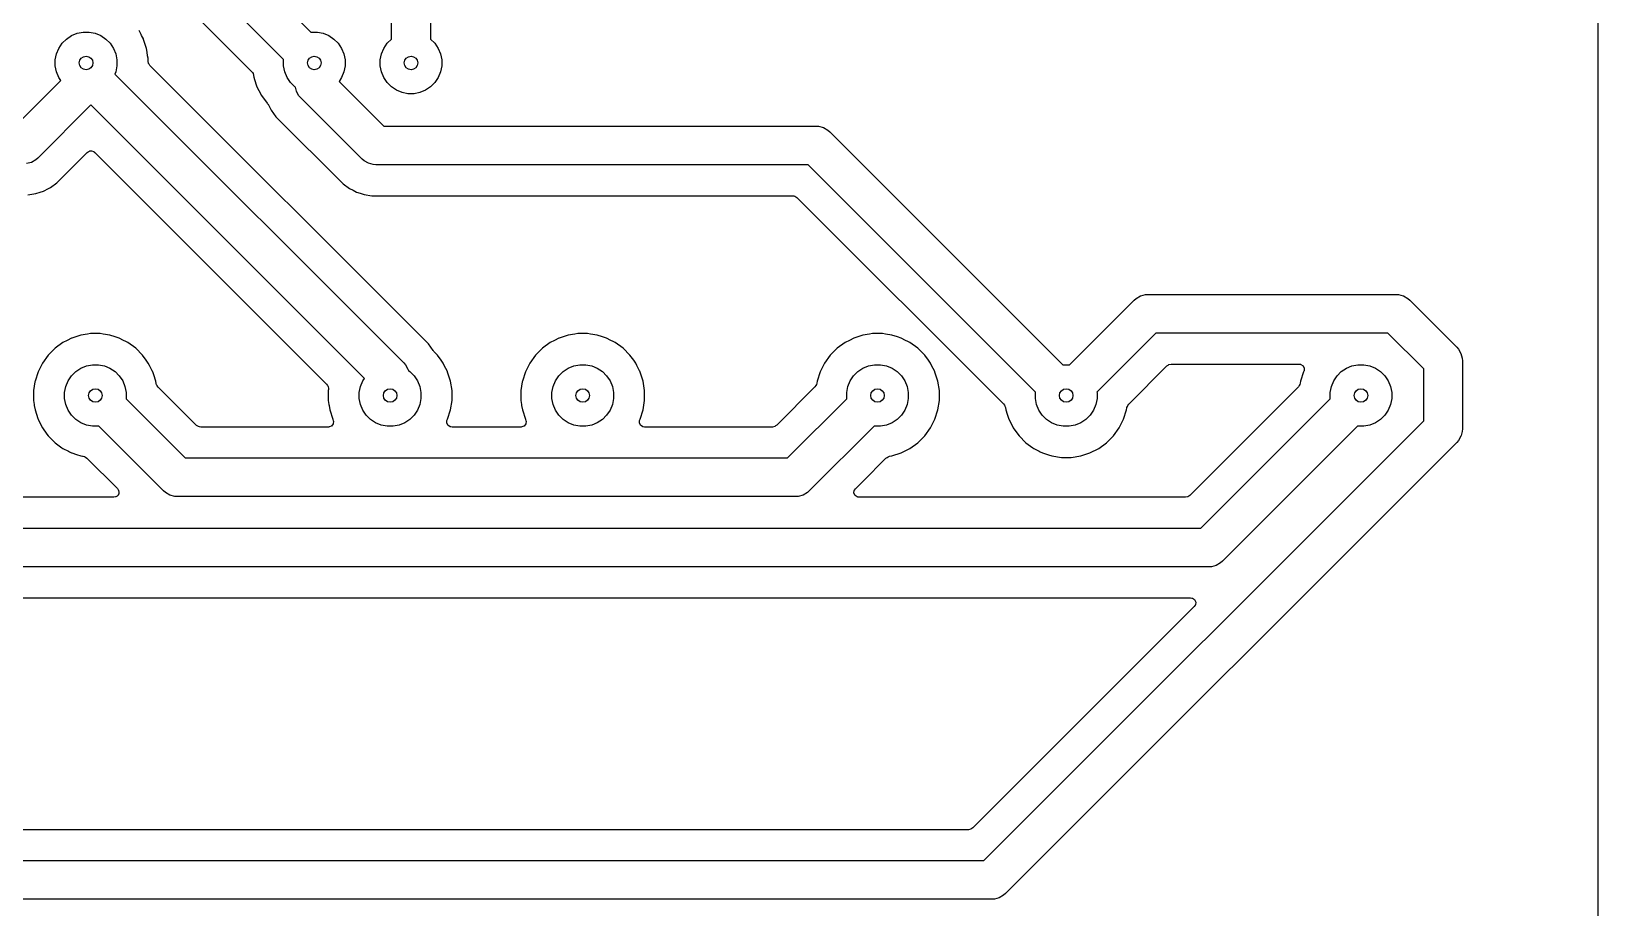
# Model space of a CAD drawing. Header units: millimetres. Extents: x 20 to 124, y -124 to -20.
# Drawn here: x 83.5 to 124, y -101.37 to -78.71 of the extents above; entities that cross this region are included whole.
import ezdxf

# ---------------------------------------------------------------- set-up
doc = ezdxf.new("R2010")
doc.units = ezdxf.units.MM
doc.layers.add('B.Cu', color=153, linetype='CONTINUOUS', true_color=0x4d7fc4)
doc.layers.add('Edge.Cuts', color=254, linetype='CONTINUOUS', true_color=0xd0d2cd)

msp = doc.modelspace()

# ---------------------------------------------------------------- linework, layer by layer
at = {"layer": 'B.Cu', "linetype": 'CONTINUOUS'}
for p, q in [((81.9495, -69.952393), (90.732722, -78.735615)), ((90.025615, -79.442722), (81.095947, -70.513053)), ((80.457536, -71.006721), (89.199618, -79.748803)), ((93.82, -72.7423), (93.82, -78.90657)), ((92.82, -78.90657), (92.82, -76.3065)), ((84.301592, -79.022485), (84.412485, -78.911592)), ((84.412485, -78.911592), (84.542883, -78.824463)), ((84.542883, -78.824463), (84.687772, -78.764448)), ((84.687772, -78.764448), (84.841586, -78.733852)), ((84.841586, -78.733852), (84.998414, -78.733852)), ((84.998414, -78.733852), (85.152228, -78.764448)), ((85.152228, -78.764448), (85.297117, -78.824463)), ((85.297117, -78.824463), (85.427515, -78.911592)), ((85.427515, -78.911592), (85.538408, -79.022485)), ((86.343084, -78.797556), (86.28887, -78.691155)), ((86.355364, -78.821656), (86.343084, -78.797555)), ((86.343084, -78.797555), (86.343084, -78.797556)), ((86.399956, -78.909172), (86.355364, -78.821656)), ((86.400689, -78.910425), (86.399956, -78.909172)), ((86.400999, -78.91122), (86.400689, -78.910425)), ((86.403239, -78.915616), (86.400999, -78.91122)), ((86.403239, -78.915618), (86.403239, -78.915616)), ((86.403241, -78.915621), (86.403239, -78.915618)), ((86.405851, -78.923654), (86.403241, -78.915621)), ((86.405853, -78.923659), (86.405851, -78.923654)), ((86.481089, -79.15521), (86.405853, -78.923659)), ((90.732722, -78.735615), (90.741586, -78.733852)), ((90.741586, -78.733852), (90.898414, -78.733852)), ((90.898414, -78.733852), (91.052228, -78.764448)), ((91.052228, -78.764448), (91.197117, -78.824463)), ((91.197117, -78.824463), (91.327515, -78.911592)), ((91.327515, -78.911592), (91.438408, -79.022485)), ((92.701592, -79.022485), (92.812485, -78.911592)), ((92.812485, -78.911592), (92.82, -78.90657)), ((93.82, -78.90657), (93.827515, -78.911592)), ((93.827515, -78.911592), (93.938408, -79.022485)), ((84.123852, -79.451586), (84.154448, -79.297772)), ((84.154448, -79.297772), (84.214463, -79.152883)), ((84.214463, -79.152883), (84.301592, -79.022485)), ((85.538408, -79.022485), (85.625537, -79.152883)), ((85.625537, -79.152883), (85.685552, -79.297772)), ((85.685552, -79.297772), (85.716148, -79.451586)), ((86.481089, -79.155211), (86.481089, -79.15521)), ((86.48109, -79.155215), (86.481089, -79.155211)), ((86.496985, -79.255575), (86.48109, -79.155215)), ((86.511648, -79.34815), (86.496985, -79.255575)), ((86.5205, -79.404038), (86.511648, -79.34815)), ((91.438408, -79.022485), (91.525537, -79.152883)), ((91.525537, -79.152883), (91.585552, -79.297772)), ((91.585552, -79.297772), (91.616148, -79.451586)), ((92.523852, -79.451586), (92.554448, -79.297772)), ((92.554448, -79.297772), (92.614463, -79.152883)), ((92.614463, -79.152883), (92.701592, -79.022485)), ((93.938408, -79.022485), (94.025537, -79.152883)), ((94.025537, -79.152883), (94.085552, -79.297772)), ((94.085552, -79.297772), (94.116148, -79.451586)), ((84.123852, -79.608414), (84.123852, -79.451586)), ((84.154448, -79.762228), (84.123852, -79.608414)), ((84.214463, -79.907117), (84.154448, -79.762228)), ((85.685552, -79.762228), (85.662642, -79.817536)), ((85.716148, -79.608414), (85.685552, -79.762228)), ((85.716148, -79.451586), (85.716148, -79.608414)), ((86.5205, -79.481471), (86.5205, -79.404038)), ((86.535667, -79.540896), (86.5205, -79.481471)), ((86.548274, -79.563985), (86.535667, -79.540896)), ((86.569421, -79.592236), (86.548274, -79.563985)), ((86.569425, -79.59224), (86.569421, -79.592236)), ((86.569426, -79.592241), (86.569425, -79.59224)), ((93.622566, -86.645382), (86.569426, -79.592241)), ((89.199618, -79.748803), (89.220767, -79.777055)), ((89.220767, -79.777055), (89.235713, -79.804427)), ((90.023852, -79.451586), (90.025615, -79.442722)), ((90.023852, -79.608414), (90.023852, -79.451586)), ((90.054448, -79.762228), (90.023852, -79.608414)), ((90.114463, -79.907117), (90.054448, -79.762228)), ((91.585552, -79.762228), (91.525537, -79.907117)), ((91.616148, -79.608414), (91.585552, -79.762228)), ((91.616148, -79.451586), (91.616148, -79.608414)), ((92.523852, -79.608414), (92.523852, -79.451586)), ((92.554448, -79.762228), (92.523852, -79.608414)), ((92.614463, -79.907117), (92.554448, -79.762228)), ((94.085552, -79.762228), (94.025537, -79.907117)), ((94.116148, -79.608414), (94.085552, -79.762228)), ((94.116148, -79.451586), (94.116148, -79.608414)), ((83.108194, -81.1387), (84.264656, -79.982236)), ((84.264656, -79.982236), (84.214463, -79.907117)), ((85.662642, -79.817536), (93.133554, -87.288447)), ((89.235713, -79.804427), (89.249353, -79.844454)), ((89.249353, -79.844454), (89.258908, -79.904781)), ((89.258908, -79.904781), (89.261537, -79.91287)), ((89.261537, -79.91287), (89.266239, -79.927342)), ((89.266239, -79.927342), (89.267437, -79.931027)), ((89.267437, -79.931027), (89.267438, -79.931031)), ((89.267438, -79.931031), (89.336757, -80.144376)), ((89.336757, -80.144376), (89.435515, -80.3382)), ((90.201592, -80.037515), (90.114463, -79.907117)), ((90.312485, -80.148408), (90.201592, -80.037515)), ((90.330029, -80.16013), (90.312485, -80.148408)), ((90.356412, -80.25859), (90.330029, -80.16013)), ((91.525537, -79.907117), (91.459561, -80.005855)), ((91.459561, -80.005855), (92.617906, -81.1642)), ((92.701592, -80.037515), (92.614463, -79.907117)), ((92.812485, -80.148408), (92.701592, -80.037515)), ((92.942883, -80.235537), (92.812485, -80.148408)), ((93.827515, -80.148408), (93.697117, -80.235537)), ((93.938408, -80.037515), (93.827515, -80.148408)), ((94.025537, -79.907117), (93.938408, -80.037515)), ((89.435515, -80.3382), (89.448508, -80.3637)), ((89.448508, -80.3637), (89.451132, -80.368848)), ((89.451132, -80.368848), (89.599201, -80.572649)), ((89.599201, -80.572649), (89.599205, -80.572654)), ((89.599205, -80.572654), (89.610212, -80.583661)), ((89.610212, -80.583661), (89.62284, -80.598446)), ((90.35806, -80.264742), (90.356412, -80.25859)), ((90.423323, -80.377781), (90.35806, -80.264742)), ((90.423338, -80.377796), (90.423323, -80.377781)), ((90.466447, -80.426953), (90.423338, -80.377796)), ((92.057247, -82.017753), (90.466447, -80.426953)), ((93.087772, -80.295552), (92.942883, -80.235537)), ((93.241586, -80.326148), (93.087772, -80.295552)), ((93.398414, -80.326148), (93.241586, -80.326148)), ((93.552228, -80.295552), (93.398414, -80.326148)), ((93.697117, -80.235537), (93.552228, -80.295552)), ((85.046, -80.615106), (83.668853, -81.992253)), ((92.118247, -87.687354), (85.046, -80.615106)), ((89.62284, -80.598446), (89.634179, -80.614053)), ((89.634179, -80.614053), (89.64434, -80.630634)), ((89.64434, -80.630634), (89.707713, -80.755011)), ((89.707713, -80.755011), (89.828034, -80.920619)), ((89.828034, -80.920619), (91.563581, -82.656166)), ((92.617906, -81.1642), (103.7942, -81.1642)), ((103.7942, -81.1642), (103.859448, -81.168477)), ((103.859448, -81.168477), (103.859463, -81.168477)), ((103.859463, -81.168477), (103.985542, -81.20226)), ((103.985542, -81.20226), (104.098581, -81.267523)), ((104.098581, -81.267523), (104.098596, -81.267538)), ((104.098596, -81.267538), (104.147753, -81.310647)), ((104.147753, -81.310647), (110.172721, -87.335615)), ((83.506642, -82.10064), (83.380563, -82.134423)), ((83.619681, -82.035377), (83.506642, -82.10064)), ((83.619696, -82.035361), (83.619681, -82.035377)), ((83.668853, -81.992253), (83.619696, -82.035361)), ((84.162519, -82.630666), (84.945714, -81.847468)), ((84.945714, -81.847468), (84.973965, -81.82632)), ((84.973965, -81.82632), (84.987691, -81.818825)), ((84.987691, -81.818825), (85.005108, -81.815036)), ((85.005108, -81.815036), (85.020748, -81.806496)), ((85.020748, -81.806496), (85.055947, -81.803976)), ((85.055947, -81.803976), (85.057761, -81.804106)), ((85.057761, -81.804106), (85.115955, -81.823473)), ((85.115955, -81.823473), (85.122468, -81.827659)), ((85.122468, -81.827659), (85.143108, -81.844292)), ((85.143108, -81.844292), (91.139081, -87.840265)), ((92.106403, -82.060861), (92.057247, -82.017753)), ((92.106419, -82.060877), (92.106403, -82.060861)), ((92.219458, -82.12614), (92.106419, -82.060877)), ((92.345537, -82.159923), (92.219458, -82.12614)), ((92.345552, -82.159923), (92.345537, -82.159923)), ((92.4108, -82.1642), (92.345552, -82.159923)), ((103.587094, -82.1642), (92.4108, -82.1642)), ((109.465615, -88.042721), (103.587094, -82.1642)), ((83.417652, -82.9392), (83.619835, -82.907177)), ((83.619835, -82.907177), (83.736038, -82.86942)), ((83.736038, -82.86942), (83.814519, -82.84392)), ((83.814519, -82.84392), (83.946864, -82.776487)), ((83.946864, -82.776487), (83.996911, -82.750987)), ((83.996911, -82.750987), (84.162519, -82.630666)), ((91.563581, -82.656166), (91.729189, -82.776487)), ((91.729189, -82.776487), (91.820385, -82.822953)), ((91.820385, -82.822953), (91.911581, -82.86942)), ((91.911581, -82.86942), (92.008923, -82.901048)), ((92.008923, -82.901048), (92.106265, -82.932677)), ((92.106265, -82.932677), (92.308448, -82.9647)), ((92.308448, -82.9647), (103.186323, -82.9647)), ((103.186323, -82.9647), (103.221255, -82.969721)), ((103.221255, -82.969721), (103.246499, -82.977134)), ((103.246499, -82.977134), (103.299245, -83.00843)), ((103.299245, -83.00843), (108.639615, -88.3488)), ((110.347278, -87.335615), (112.020347, -85.662547)), ((112.020347, -85.662547), (112.06951, -85.619431)), ((112.06951, -85.619431), (112.069519, -85.619423)), ((112.069519, -85.619423), (112.182558, -85.55416)), ((112.182558, -85.55416), (112.191362, -85.551801)), ((112.191362, -85.551801), (112.308637, -85.520377)), ((112.308637, -85.520377), (112.308652, -85.520377)), ((112.308652, -85.520377), (112.3739, -85.5161)), ((112.3739, -85.5161), (118.7861, -85.5161)), ((118.7861, -85.5161), (118.851348, -85.520377)), ((118.851348, -85.520377), (118.851363, -85.520377)), ((118.851363, -85.520377), (118.968638, -85.551801)), ((118.968638, -85.551801), (118.977442, -85.55416)), ((118.977442, -85.55416), (119.090481, -85.619423)), ((119.090481, -85.619423), (119.090496, -85.619438)), ((119.090496, -85.619438), (119.139653, -85.662547)), ((119.139653, -85.662547), (120.355753, -86.878647)), ((84.545616, -86.64676), (84.433119, -86.704081)), ((84.548746, -86.645743), (84.545616, -86.64676)), ((84.785209, -86.56891), (84.548746, -86.645743)), ((84.785212, -86.56891), (84.785209, -86.56891)), ((84.955224, -86.541983), (84.785212, -86.56891)), ((85.034038, -86.5295), (84.955224, -86.541983)), ((85.034039, -86.5295), (85.034038, -86.5295)), ((85.285961, -86.5295), (85.034039, -86.5295)), ((85.285962, -86.5295), (85.285961, -86.5295)), ((85.364776, -86.541983), (85.285962, -86.5295)), ((85.534787, -86.56891), (85.364776, -86.541983)), ((85.674731, -86.614381), (85.534787, -86.56891)), ((85.774383, -86.64676), (85.674731, -86.614381)), ((85.88688, -86.704081), (85.774383, -86.64676)), ((93.622586, -86.645401), (93.622566, -86.645382)), ((93.624102, -86.646917), (93.622586, -86.645401)), ((93.624107, -86.646922), (93.624102, -86.646917)), ((93.627218, -86.650033), (93.624107, -86.646922)), ((93.627219, -86.650034), (93.627218, -86.650033)), ((93.710166, -86.732981), (93.627219, -86.650034)), ((97.145616, -86.64676), (97.033119, -86.704081)), ((97.148746, -86.645743), (97.145616, -86.64676)), ((97.385209, -86.56891), (97.148746, -86.645743)), ((97.385212, -86.56891), (97.385209, -86.56891)), ((97.555224, -86.541983), (97.385212, -86.56891)), ((97.634038, -86.5295), (97.555224, -86.541983)), ((97.634039, -86.5295), (97.634038, -86.5295)), ((97.885961, -86.5295), (97.634039, -86.5295)), ((97.885962, -86.5295), (97.885961, -86.5295)), ((97.964776, -86.541983), (97.885962, -86.5295)), ((98.134787, -86.56891), (97.964776, -86.541983)), ((98.274731, -86.614381), (98.134787, -86.56891)), ((98.374383, -86.64676), (98.274731, -86.614381)), ((98.48688, -86.704081), (98.374383, -86.64676)), ((104.765616, -86.64676), (104.653119, -86.704081)), ((104.768746, -86.645743), (104.765616, -86.64676)), ((105.005209, -86.56891), (104.768746, -86.645743)), ((105.005212, -86.56891), (105.005209, -86.56891)), ((105.175224, -86.541983), (105.005212, -86.56891)), ((105.254038, -86.5295), (105.175224, -86.541983)), ((105.254039, -86.5295), (105.254038, -86.5295)), ((105.505961, -86.5295), (105.254039, -86.5295)), ((105.505962, -86.5295), (105.505961, -86.5295)), ((105.584776, -86.541983), (105.505962, -86.5295)), ((105.754787, -86.56891), (105.584776, -86.541983)), ((105.894731, -86.614381), (105.754787, -86.56891)), ((105.994383, -86.64676), (105.894731, -86.614381)), ((106.10688, -86.704081), (105.994383, -86.64676)), ((112.581006, -86.5161), (111.054384, -88.042721)), ((118.578994, -86.5161), (112.581006, -86.5161)), ((119.5022, -87.439306), (118.578994, -86.5161)), ((84.117341, -86.909208), (83.939207, -87.087344)), ((84.117367, -86.909188), (84.117341, -86.909208)), ((84.321147, -86.761134), (84.117367, -86.909188)), ((84.433119, -86.704081), (84.321147, -86.761134)), ((85.943599, -86.732981), (85.88688, -86.704081)), ((85.998845, -86.76113), (85.943599, -86.732981)), ((85.998847, -86.761131), (85.998845, -86.76113)), ((85.998848, -86.761132), (85.998847, -86.761131)), ((86.202649, -86.909201), (85.998848, -86.761132)), ((86.202654, -86.909205), (86.202649, -86.909201)), ((86.202655, -86.909206), (86.202654, -86.909205)), ((86.20266, -86.90921), (86.202655, -86.909206)), ((86.38078, -87.08733), (86.20266, -86.90921)), ((93.77197, -86.794785), (93.710166, -86.732981)), ((93.77341, -86.796767), (93.77197, -86.794785)), ((93.773415, -86.796773), (93.77341, -86.796767)), ((93.893562, -86.962143), (93.773415, -86.796773)), ((93.895226, -86.966159), (93.893562, -86.962143)), ((93.898105, -86.971809), (93.895226, -86.966159)), ((93.908272, -86.988399), (93.898105, -86.971809)), ((93.919606, -87.003998), (93.908272, -86.988399)), ((93.932241, -87.018791), (93.919606, -87.003998)), ((94.00078, -87.08733), (93.932241, -87.018791)), ((96.717341, -86.909208), (96.539207, -87.087344)), ((96.717367, -86.909188), (96.717341, -86.909208)), ((96.921147, -86.761134), (96.717367, -86.909188)), ((97.033119, -86.704081), (96.921147, -86.761134)), ((98.543599, -86.732981), (98.48688, -86.704081)), ((98.598845, -86.76113), (98.543599, -86.732981)), ((98.598847, -86.761131), (98.598845, -86.76113)), ((98.598848, -86.761132), (98.598847, -86.761131)), ((98.802649, -86.909201), (98.598848, -86.761132)), ((98.802654, -86.909205), (98.802649, -86.909201)), ((98.802655, -86.909206), (98.802654, -86.909205)), ((98.80266, -86.90921), (98.802655, -86.909206)), ((98.98078, -87.08733), (98.80266, -86.90921)), ((104.337341, -86.909208), (104.159207, -87.087344)), ((104.337367, -86.909188), (104.337341, -86.909208)), ((104.541147, -86.761134), (104.337367, -86.909188)), ((104.653119, -86.704081), (104.541147, -86.761134)), ((106.163599, -86.732981), (106.10688, -86.704081)), ((106.218845, -86.76113), (106.163599, -86.732981)), ((106.218847, -86.761131), (106.218845, -86.76113)), ((106.218848, -86.761132), (106.218847, -86.761131)), ((106.422649, -86.909201), (106.218848, -86.761132)), ((106.422654, -86.909205), (106.422649, -86.909201)), ((106.422655, -86.909206), (106.422654, -86.909205)), ((106.42266, -86.90921), (106.422655, -86.909206)), ((106.60078, -87.08733), (106.42266, -86.90921)), ((120.355753, -86.878647), (120.398868, -86.92781)), ((120.398868, -86.92781), (120.398877, -86.927819)), ((120.398877, -86.927819), (120.46414, -87.040858)), ((120.46414, -87.040858), (120.497923, -87.166937)), ((83.791132, -87.291151), (83.67676, -87.515616)), ((83.791134, -87.291147), (83.791132, -87.291151)), ((83.939195, -87.087355), (83.791134, -87.291147)), ((83.939199, -87.087351), (83.939195, -87.087355)), ((83.939207, -87.087344), (83.939199, -87.087351)), ((84.652485, -87.511592), (84.782883, -87.424463)), ((84.782883, -87.424463), (84.927772, -87.364448)), ((84.927772, -87.364448), (85.081586, -87.333852)), ((85.081586, -87.333852), (85.238414, -87.333852)), ((85.238414, -87.333852), (85.392228, -87.364448)), ((85.392228, -87.364448), (85.537117, -87.424463)), ((85.537117, -87.424463), (85.667515, -87.511592)), ((86.380789, -87.08734), (86.38078, -87.08733)), ((86.380793, -87.087344), (86.380789, -87.08734)), ((86.380798, -87.08735), (86.380793, -87.087344)), ((86.476946, -87.219687), (86.380798, -87.08735)), ((86.52887, -87.291155), (86.476946, -87.219687)), ((86.56034, -87.352919), (86.52887, -87.291155)), ((86.639959, -87.509179), (86.56034, -87.352919)), ((93.133554, -87.288447), (93.176669, -87.337611)), ((93.176669, -87.337611), (93.176677, -87.337619)), ((93.176677, -87.337619), (93.24194, -87.450658)), ((93.24194, -87.450658), (93.24194, -87.450659)), ((93.24194, -87.450659), (93.251888, -87.487787)), ((94.000789, -87.08734), (94.00078, -87.08733)), ((94.000793, -87.087344), (94.000789, -87.08734)), ((94.000798, -87.08735), (94.000793, -87.087344)), ((94.096946, -87.219687), (94.000798, -87.08735)), ((94.14887, -87.291155), (94.096946, -87.219687)), ((94.18034, -87.352919), (94.14887, -87.291155)), ((94.259956, -87.509172), (94.18034, -87.352919)), ((96.391132, -87.291151), (96.27676, -87.515616)), ((96.391134, -87.291147), (96.391132, -87.291151)), ((96.539195, -87.087355), (96.391134, -87.291147)), ((96.539199, -87.087351), (96.539195, -87.087355)), ((96.539207, -87.087344), (96.539199, -87.087351)), ((97.252485, -87.511592), (97.382883, -87.424463)), ((97.382883, -87.424463), (97.527772, -87.364448)), ((97.527772, -87.364448), (97.681586, -87.333852)), ((97.681586, -87.333852), (97.838414, -87.333852)), ((97.838414, -87.333852), (97.992228, -87.364448)), ((97.992228, -87.364448), (98.137117, -87.424463)), ((98.137117, -87.424463), (98.267515, -87.511592)), ((98.980789, -87.08734), (98.98078, -87.08733)), ((98.980793, -87.087344), (98.980789, -87.08734)), ((98.980798, -87.08735), (98.980793, -87.087344)), ((99.076946, -87.219687), (98.980798, -87.08735)), ((99.12887, -87.291155), (99.076946, -87.219687)), ((99.16034, -87.352919), (99.12887, -87.291155)), ((99.239956, -87.509172), (99.16034, -87.352919)), ((104.011134, -87.291147), (103.896761, -87.515615)), ((104.159195, -87.087355), (104.011134, -87.291147)), ((104.159199, -87.087351), (104.159195, -87.087355)), ((104.159207, -87.087344), (104.159199, -87.087351)), ((104.872485, -87.511592), (105.002883, -87.424463)), ((105.002883, -87.424463), (105.147772, -87.364448)), ((105.147772, -87.364448), (105.301586, -87.333852)), ((105.301586, -87.333852), (105.458414, -87.333852)), ((105.458414, -87.333852), (105.612228, -87.364448)), ((105.612228, -87.364448), (105.757117, -87.424463)), ((105.757117, -87.424463), (105.887515, -87.511592)), ((106.600789, -87.08734), (106.60078, -87.08733)), ((106.600793, -87.087344), (106.600789, -87.08734)), ((106.600798, -87.08735), (106.600793, -87.087344)), ((106.696946, -87.219687), (106.600798, -87.08735)), ((106.74887, -87.291155), (106.696946, -87.219687)), ((106.78034, -87.352919), (106.74887, -87.291155)), ((106.859956, -87.509172), (106.78034, -87.352919)), ((110.172721, -87.335615), (110.181586, -87.333852)), ((110.181586, -87.333852), (110.338414, -87.333852)), ((110.338414, -87.333852), (110.347278, -87.335615)), ((111.878339, -88.350843), (112.863661, -87.365523)), ((112.863661, -87.365523), (112.891911, -87.344375)), ((112.891911, -87.344375), (112.915003, -87.331767)), ((112.915003, -87.331767), (112.974428, -87.3166)), ((112.974428, -87.3166), (116.277985, -87.3166)), ((116.277985, -87.3166), (116.312917, -87.321621)), ((116.312917, -87.321621), (116.326236, -87.325532)), ((116.326236, -87.325532), (116.385014, -87.363306)), ((116.385014, -87.363306), (116.41404, -87.426861)), ((116.414516, -87.430175), (116.409987, -87.485264)), ((116.41404, -87.426861), (116.414041, -87.42687)), ((116.414041, -87.42687), (116.414516, -87.430175)), ((117.372485, -87.511592), (117.502883, -87.424463)), ((117.502883, -87.424463), (117.647772, -87.364448)), ((117.647772, -87.364448), (117.801586, -87.333852)), ((117.801586, -87.333852), (117.958414, -87.333852)), ((117.958414, -87.333852), (118.112228, -87.364448)), ((118.112228, -87.364448), (118.257117, -87.424463)), ((118.257117, -87.424463), (118.387515, -87.511592)), ((119.5022, -88.785994), (119.5022, -87.439306)), ((120.497923, -87.166937), (120.497923, -87.166952)), ((120.497923, -87.166952), (120.5022, -87.2322)), ((120.5022, -87.2322), (120.5022, -88.9931)), ((83.595611, -87.776043), (83.5595, -88.004038)), ((83.595904, -87.77419), (83.595611, -87.776043)), ((83.598909, -87.755213), (83.595904, -87.77419)), ((83.59891, -87.755209), (83.598909, -87.755213)), ((83.676759, -87.515619), (83.59891, -87.755209)), ((83.67676, -87.515616), (83.676759, -87.515618)), ((83.676759, -87.515618), (83.676759, -87.515619)), ((84.394448, -87.897772), (84.454463, -87.752883)), ((84.454463, -87.752883), (84.541592, -87.622485)), ((84.541592, -87.622485), (84.652485, -87.511592)), ((85.667515, -87.511592), (85.778408, -87.622485)), ((85.778408, -87.622485), (85.865537, -87.752883)), ((85.865537, -87.752883), (85.925552, -87.897772)), ((86.640681, -87.510413), (86.639959, -87.509179)), ((86.640985, -87.511193), (86.640681, -87.510413)), ((86.643239, -87.515616), (86.640985, -87.511193)), ((86.643239, -87.515618), (86.643239, -87.515616)), ((86.643241, -87.515621), (86.643239, -87.515618)), ((86.668561, -87.593547), (86.643241, -87.515621)), ((86.72109, -87.755214), (86.668561, -87.593547)), ((86.730645, -87.815549), (86.72109, -87.755214)), ((86.744284, -87.85557), (86.730645, -87.815549)), ((86.754994, -87.875184), (86.744284, -87.85557)), ((86.759232, -87.882945), (86.754994, -87.875184)), ((91.139081, -87.840265), (91.160232, -87.86852)), ((91.160232, -87.86852), (91.170907, -87.88807)), ((92.014448, -87.897772), (92.074463, -87.752883)), ((92.074463, -87.752883), (92.118247, -87.687354)), ((93.251888, -87.487787), (93.287515, -87.511592)), ((93.287515, -87.511592), (93.398408, -87.622485)), ((93.398408, -87.622485), (93.485537, -87.752883)), ((93.485537, -87.752883), (93.545552, -87.897772)), ((94.26069, -87.510427), (94.259956, -87.509172)), ((94.261, -87.511222), (94.26069, -87.510427)), ((94.263239, -87.515616), (94.261, -87.511222)), ((94.263239, -87.515618), (94.263239, -87.515616)), ((94.263241, -87.515621), (94.263239, -87.515618)), ((94.265851, -87.523654), (94.263241, -87.515621)), ((94.265853, -87.523659), (94.265851, -87.523654)), ((94.341089, -87.75521), (94.265853, -87.523659)), ((94.341089, -87.755211), (94.341089, -87.75521)), ((94.34109, -87.755215), (94.341089, -87.755211)), ((94.3805, -88.004038), (94.34109, -87.755215)), ((96.195611, -87.776043), (96.1595, -88.004038)), ((96.195904, -87.77419), (96.195611, -87.776043)), ((96.198909, -87.755213), (96.195904, -87.77419)), ((96.19891, -87.755209), (96.198909, -87.755213)), ((96.276759, -87.515619), (96.19891, -87.755209)), ((96.27676, -87.515616), (96.276759, -87.515618)), ((96.276759, -87.515618), (96.276759, -87.515619)), ((96.994448, -87.897772), (97.054463, -87.752883)), ((97.054463, -87.752883), (97.141592, -87.622485)), ((97.141592, -87.622485), (97.252485, -87.511592)), ((98.267515, -87.511592), (98.378408, -87.622485)), ((98.378408, -87.622485), (98.465537, -87.752883)), ((98.465537, -87.752883), (98.525552, -87.897772)), ((99.24069, -87.510427), (99.239956, -87.509172)), ((99.241, -87.511222), (99.24069, -87.510427)), ((99.243239, -87.515616), (99.241, -87.511222)), ((99.243239, -87.515618), (99.243239, -87.515616)), ((99.243241, -87.515621), (99.243239, -87.515618)), ((99.245851, -87.523654), (99.243241, -87.515621)), ((99.245853, -87.523659), (99.245851, -87.523654)), ((99.321089, -87.75521), (99.245853, -87.523659)), ((99.321089, -87.755211), (99.321089, -87.75521)), ((99.32109, -87.755215), (99.321089, -87.755211)), ((99.3605, -88.004038), (99.32109, -87.755215)), ((103.786018, -87.874597), (103.761653, -87.909159)), ((103.799377, -87.846418), (103.786018, -87.874597)), ((103.809804, -87.812699), (103.799377, -87.846418)), ((103.818908, -87.75522), (103.809804, -87.812698)), ((103.809804, -87.812698), (103.809804, -87.812699)), ((103.896761, -87.515615), (103.818908, -87.75522)), ((104.614448, -87.897772), (104.674463, -87.752883)), ((104.674463, -87.752883), (104.761592, -87.622485)), ((104.761592, -87.622485), (104.872485, -87.511592)), ((105.887515, -87.511592), (105.998408, -87.622485)), ((105.998408, -87.622485), (106.085537, -87.752883)), ((106.085537, -87.752883), (106.145552, -87.897772)), ((106.86069, -87.510427), (106.859956, -87.509172)), ((106.861, -87.511222), (106.86069, -87.510427)), ((106.863239, -87.515616), (106.861, -87.511222)), ((106.863239, -87.515618), (106.863239, -87.515616)), ((106.863241, -87.515621), (106.863239, -87.515618)), ((106.865851, -87.523654), (106.863241, -87.515621)), ((106.865853, -87.523659), (106.865851, -87.523654)), ((106.941089, -87.75521), (106.865853, -87.523659)), ((106.941089, -87.755211), (106.941089, -87.75521)), ((106.94109, -87.755215), (106.941089, -87.755211)), ((106.9805, -88.004038), (106.94109, -87.755215)), ((116.286018, -87.874597), (116.261653, -87.909159)), ((116.299377, -87.846418), (116.286018, -87.874597)), ((116.309804, -87.812699), (116.299377, -87.846418)), ((116.318908, -87.75522), (116.309804, -87.812698)), ((116.309804, -87.812698), (116.309804, -87.812699)), ((116.39676, -87.515616), (116.318908, -87.75522)), ((116.396764, -87.515608), (116.39676, -87.515616)), ((116.401668, -87.505984), (116.396764, -87.515608)), ((116.409393, -87.487139), (116.401668, -87.505984)), ((116.409987, -87.485264), (116.409393, -87.487139)), ((117.114448, -87.897772), (117.174463, -87.752883)), ((117.174463, -87.752883), (117.261592, -87.622485)), ((117.261592, -87.622485), (117.372485, -87.511592)), ((118.387515, -87.511592), (118.498408, -87.622485)), ((118.498408, -87.622485), (118.585537, -87.752883)), ((118.585537, -87.752883), (118.645552, -87.897772)), ((83.5595, -88.004038), (83.5595, -88.255962)), ((83.5595, -88.255962), (83.576204, -88.361426)), ((84.363852, -88.051586), (84.394448, -87.897772)), ((84.363852, -88.208414), (84.363852, -88.051586)), ((84.394448, -88.362228), (84.363852, -88.208414)), ((85.925552, -87.897772), (85.956148, -88.051586)), ((85.956148, -88.208414), (85.954384, -88.217278)), ((85.954384, -88.217278), (87.483007, -89.7459)), ((85.956148, -88.051586), (85.956148, -88.208414)), ((86.780382, -87.911197), (86.759232, -87.882945)), ((87.770854, -88.901669), (86.780382, -87.911197)), ((91.170907, -87.88807), (91.174397, -87.900968)), ((91.174397, -87.900968), (91.18, -87.909159)), ((91.179706, -88.002737), (91.1795, -88.004038)), ((91.1795, -88.004038), (91.1795, -88.255962)), ((91.1795, -88.255962), (91.196204, -88.361426)), ((91.184677, -87.971345), (91.179706, -88.002737)), ((91.18, -87.909159), (91.186024, -87.943935)), ((91.186152, -87.94839), (91.184677, -87.971345)), ((91.186024, -87.943935), (91.186152, -87.94839)), ((91.983852, -88.051586), (92.014448, -87.897772)), ((91.983852, -88.208414), (91.983852, -88.051586)), ((92.014448, -88.362228), (91.983852, -88.208414)), ((93.545552, -87.897772), (93.576148, -88.051586)), ((93.576148, -88.208414), (93.545552, -88.362228)), ((93.576148, -88.051586), (93.576148, -88.208414)), ((94.34109, -88.504785), (94.3805, -88.255962)), ((94.3805, -88.255962), (94.3805, -88.004038)), ((96.1595, -88.004038), (96.1595, -88.255962)), ((96.1595, -88.255962), (96.176204, -88.361426)), ((96.963852, -88.051586), (96.994448, -87.897772)), ((96.963852, -88.208414), (96.963852, -88.051586)), ((96.994448, -88.362228), (96.963852, -88.208414)), ((98.525552, -87.897772), (98.556148, -88.051586)), ((98.556148, -88.208414), (98.525552, -88.362228)), ((98.556148, -88.051586), (98.556148, -88.208414)), ((99.32109, -88.504785), (99.3605, -88.255962)), ((99.3605, -88.255962), (99.3605, -88.004038)), ((103.761653, -87.909159), (102.774341, -88.896473)), ((103.056994, -89.7459), (104.585615, -88.217278)), ((104.583852, -88.051586), (104.614448, -87.897772)), ((104.583852, -88.208414), (104.583852, -88.051586)), ((104.585615, -88.217278), (104.583852, -88.208414)), ((106.145552, -87.897772), (106.176148, -88.051586)), ((106.176148, -88.208414), (106.145552, -88.362228)), ((106.176148, -88.051586), (106.176148, -88.208414)), ((106.94109, -88.504785), (106.9805, -88.255962)), ((106.9805, -88.255962), (106.9805, -88.004038)), ((109.463852, -88.051586), (109.465615, -88.042721)), ((109.463852, -88.208414), (109.463852, -88.051586)), ((109.494448, -88.362228), (109.463852, -88.208414)), ((111.056148, -88.208414), (111.025552, -88.362228)), ((111.054384, -88.042721), (111.056148, -88.051586)), ((111.056148, -88.051586), (111.056148, -88.208414)), ((116.261653, -87.909159), (113.457141, -90.713673)), ((113.739794, -91.5631), (117.085615, -88.217277)), ((117.083852, -88.051586), (117.114448, -87.897772)), ((117.083852, -88.208414), (117.083852, -88.051586)), ((117.085615, -88.217277), (117.083852, -88.208414)), ((118.645552, -87.897772), (118.676148, -88.051586)), ((118.676148, -88.208414), (118.645552, -88.362228)), ((118.676148, -88.051586), (118.676148, -88.208414)), ((83.576204, -88.361426), (83.580714, -88.389898)), ((83.580714, -88.389898), (83.580714, -88.389899)), ((83.580714, -88.389899), (83.598909, -88.504785)), ((83.598909, -88.504785), (83.669301, -88.721426)), ((84.454463, -88.507117), (84.394448, -88.362228)), ((84.541592, -88.637515), (84.454463, -88.507117)), ((84.652485, -88.748408), (84.541592, -88.637515)), ((91.196204, -88.361426), (91.200714, -88.389898)), ((91.200714, -88.389898), (91.200714, -88.389899)), ((91.200714, -88.389899), (91.218909, -88.504785)), ((91.218909, -88.504785), (91.296761, -88.744387)), ((92.074463, -88.507117), (92.014448, -88.362228)), ((92.161592, -88.637515), (92.074463, -88.507117)), ((92.272485, -88.748408), (92.161592, -88.637515)), ((93.398408, -88.637515), (93.287515, -88.748408)), ((93.485537, -88.507117), (93.398408, -88.637515)), ((93.545552, -88.362228), (93.485537, -88.507117)), ((94.263241, -88.744379), (94.34109, -88.504785)), ((96.176204, -88.361426), (96.180714, -88.389898)), ((96.180714, -88.389898), (96.180714, -88.389899)), ((96.180714, -88.389899), (96.198909, -88.504785)), ((96.198909, -88.504785), (96.276761, -88.744387)), ((97.054463, -88.507117), (96.994448, -88.362228)), ((97.141592, -88.637515), (97.054463, -88.507117)), ((97.252485, -88.748408), (97.141592, -88.637515)), ((98.378408, -88.637515), (98.267515, -88.748408)), ((98.465537, -88.507117), (98.378408, -88.637515)), ((98.525552, -88.362228), (98.465537, -88.507117)), ((99.243241, -88.744379), (99.32109, -88.504785)), ((105.998408, -88.637515), (105.887515, -88.748408)), ((106.085537, -88.507117), (105.998408, -88.637515)), ((106.145552, -88.362228), (106.085537, -88.507117)), ((106.863241, -88.744379), (106.94109, -88.504785)), ((108.639615, -88.3488), (108.660767, -88.377055)), ((108.660767, -88.377055), (108.675713, -88.404427)), ((108.675713, -88.404427), (108.689353, -88.444454)), ((108.689353, -88.444454), (108.698908, -88.50478)), ((108.698908, -88.50478), (108.733071, -88.609922)), ((108.733071, -88.609922), (108.776757, -88.744376)), ((109.554463, -88.507117), (109.494448, -88.362228)), ((109.641592, -88.637515), (109.554463, -88.507117)), ((109.752485, -88.748408), (109.641592, -88.637515)), ((110.878408, -88.637515), (110.767515, -88.748408)), ((110.965537, -88.507117), (110.878408, -88.637515)), ((111.025552, -88.362228), (110.965537, -88.507117)), ((111.743241, -88.744379), (111.82109, -88.504785)), ((111.82109, -88.504785), (111.830196, -88.447288)), ((111.830196, -88.447288), (111.831073, -88.444454)), ((111.831073, -88.444454), (111.840617, -88.413584)), ((111.840617, -88.413584), (111.853979, -88.385398)), ((111.853979, -88.385398), (111.878339, -88.350843)), ((118.498408, -88.637515), (118.387515, -88.748408)), ((118.585537, -88.507117), (118.498408, -88.637515)), ((118.645552, -88.362228), (118.585537, -88.507117)), ((83.669301, -88.721426), (83.67676, -88.744383)), ((83.67676, -88.744383), (83.743202, -88.874781)), ((83.743202, -88.874781), (83.790957, -88.968506)), ((83.790957, -88.968506), (83.79113, -88.968845)), ((83.79113, -88.968845), (83.791134, -88.968851)), ((83.791134, -88.968851), (83.791134, -88.968852)), ((83.791134, -88.968852), (83.906228, -89.127265)), ((84.782883, -88.835537), (84.652485, -88.748408)), ((84.927772, -88.895552), (84.782883, -88.835537)), ((85.081586, -88.926148), (84.927772, -88.895552)), ((85.238414, -88.926148), (85.081586, -88.926148)), ((85.247278, -88.924384), (85.238414, -88.926148)), ((86.922346, -90.599453), (85.247278, -88.924384)), ((87.823599, -88.932965), (87.770854, -88.901669)), ((87.848841, -88.940377), (87.823599, -88.932965)), ((87.883776, -88.9454), (87.848841, -88.940377)), ((87.883777, -88.9454), (87.883776, -88.945399)), ((87.883776, -88.945399), (87.883776, -88.9454)), ((91.186628, -88.9454), (87.883777, -88.9454)), ((91.206942, -88.943725), (91.186628, -88.9454)), ((91.208887, -88.943402), (91.206942, -88.943725)), ((91.260016, -88.922427), (91.208887, -88.943402)), ((91.262744, -88.920504), (91.260016, -88.922427)), ((91.262751, -88.9205), (91.262744, -88.920504)), ((91.3062, -88.865783), (91.262751, -88.9205)), ((91.296761, -88.744387), (91.296764, -88.744394)), ((91.296764, -88.744394), (91.29922, -88.749214)), ((91.29922, -88.749214), (91.299222, -88.749216)), ((91.299222, -88.749216), (91.310608, -88.782623)), ((91.31317, -88.796262), (91.3062, -88.865783)), ((91.310608, -88.782623), (91.31317, -88.796262)), ((92.402883, -88.835537), (92.272485, -88.748408)), ((92.547772, -88.895552), (92.402883, -88.835537)), ((92.701586, -88.926148), (92.547772, -88.895552)), ((92.858414, -88.926148), (92.701586, -88.926148)), ((93.012228, -88.895552), (92.858414, -88.926148)), ((93.157117, -88.835537), (93.012228, -88.895552)), ((93.287515, -88.748408), (93.157117, -88.835537)), ((94.244464, -88.831822), (94.249005, -88.776699)), ((94.244744, -88.833775), (94.244464, -88.831822)), ((94.244939, -88.835129), (94.244744, -88.833775)), ((94.24494, -88.835132), (94.244939, -88.835129)), ((94.273962, -88.898689), (94.24494, -88.835132)), ((94.249005, -88.776699), (94.249599, -88.774826)), ((94.249599, -88.774826), (94.257313, -88.756014)), ((94.257313, -88.756014), (94.263238, -88.744386)), ((94.263238, -88.744386), (94.26324, -88.744381)), ((94.26324, -88.744381), (94.263241, -88.744379)), ((94.332739, -88.936465), (94.273962, -88.898689)), ((94.346057, -88.940376), (94.332739, -88.936465)), ((94.380992, -88.9454), (94.346057, -88.940376)), ((94.380993, -88.945399), (94.380992, -88.9454)), ((94.380996, -88.9454), (94.380993, -88.945399)), ((96.166628, -88.9454), (94.380996, -88.9454)), ((96.186942, -88.943725), (96.166628, -88.9454)), ((96.188887, -88.943402), (96.186942, -88.943725)), ((96.240016, -88.922427), (96.188887, -88.943402)), ((96.242744, -88.920504), (96.240016, -88.922427)), ((96.242751, -88.9205), (96.242744, -88.920504)), ((96.2862, -88.865783), (96.242751, -88.9205)), ((96.276761, -88.744387), (96.276764, -88.744394)), ((96.276764, -88.744394), (96.27922, -88.749214)), ((96.27922, -88.749214), (96.279222, -88.749216)), ((96.279222, -88.749216), (96.290608, -88.782623)), ((96.29317, -88.796262), (96.2862, -88.865783)), ((96.290608, -88.782623), (96.29317, -88.796262)), ((97.382883, -88.835537), (97.252485, -88.748408)), ((97.527772, -88.895552), (97.382883, -88.835537)), ((97.681586, -88.926148), (97.527772, -88.895552)), ((97.838414, -88.926148), (97.681586, -88.926148)), ((97.992228, -88.895552), (97.838414, -88.926148)), ((98.137117, -88.835537), (97.992228, -88.895552)), ((98.267515, -88.748408), (98.137117, -88.835537)), ((99.224464, -88.831822), (99.229005, -88.776699)), ((99.224744, -88.833775), (99.224464, -88.831822)), ((99.224939, -88.835129), (99.224744, -88.833775)), ((99.22494, -88.835132), (99.224939, -88.835129)), ((99.253962, -88.898689), (99.22494, -88.835132)), ((99.229005, -88.776699), (99.229599, -88.774826)), ((99.229599, -88.774826), (99.237313, -88.756014)), ((99.237313, -88.756014), (99.243238, -88.744386)), ((99.243238, -88.744386), (99.24324, -88.744381)), ((99.24324, -88.744381), (99.243241, -88.744379)), ((99.312739, -88.936465), (99.253962, -88.898689)), ((99.326057, -88.940376), (99.312739, -88.936465)), ((99.360992, -88.9454), (99.326057, -88.940376)), ((99.360993, -88.945399), (99.360992, -88.9454)), ((99.360996, -88.9454), (99.360993, -88.945399)), ((102.663572, -88.9454), (99.360996, -88.9454)), ((102.723002, -88.93023), (102.663572, -88.9454)), ((102.74609, -88.917622), (102.723002, -88.93023)), ((102.774341, -88.896473), (102.74609, -88.917622)), ((105.292721, -88.924384), (103.617653, -90.599453)), ((105.301586, -88.926148), (105.292721, -88.924384)), ((105.458414, -88.926148), (105.301586, -88.926148)), ((105.612228, -88.895552), (105.458414, -88.926148)), ((105.757117, -88.835537), (105.612228, -88.895552)), ((105.887515, -88.748408), (105.757117, -88.835537)), ((106.600793, -89.172656), (106.74887, -88.968845)), ((106.74887, -88.968845), (106.863241, -88.744379)), ((108.129894, -100.1583), (119.5022, -88.785994)), ((108.776757, -88.744376), (108.807011, -88.803753)), ((108.807011, -88.803753), (108.890957, -88.968506)), ((108.890957, -88.968506), (108.89113, -88.968845)), ((108.89113, -88.968845), (108.891134, -88.968851)), ((108.891134, -88.968851), (108.891134, -88.968852)), ((108.891134, -88.968852), (109.006228, -89.127265)), ((109.882883, -88.835537), (109.752485, -88.748408)), ((110.027772, -88.895552), (109.882883, -88.835537)), ((110.181586, -88.926148), (110.027772, -88.895552)), ((110.338414, -88.926148), (110.181586, -88.926148)), ((110.492228, -88.895552), (110.338414, -88.926148)), ((110.637117, -88.835537), (110.492228, -88.895552)), ((110.767515, -88.748408), (110.637117, -88.835537)), ((111.480793, -89.172656), (111.62887, -88.968845)), ((111.62887, -88.968845), (111.743241, -88.744379)), ((117.792722, -88.924384), (114.300453, -92.416653)), ((117.801586, -88.926148), (117.792722, -88.924384)), ((117.958414, -88.926148), (117.801586, -88.926148)), ((118.112228, -88.895552), (117.958414, -88.926148)), ((118.257117, -88.835537), (118.112228, -88.895552)), ((118.387515, -88.748408), (118.257117, -88.835537)), ((120.497923, -89.058363), (120.468593, -89.167824)), ((120.5022, -88.9931), (120.497923, -89.058347)), ((120.497923, -89.058347), (120.497923, -89.058363)), ((83.906228, -89.127265), (83.939201, -89.172649)), ((83.939201, -89.172649), (83.939205, -89.172654)), ((83.939205, -89.172654), (83.93921, -89.17266)), ((83.93921, -89.17266), (84.117338, -89.350788)), ((84.117338, -89.350788), (84.117342, -89.350791)), ((84.117342, -89.350791), (84.117345, -89.350794)), ((84.117345, -89.350794), (84.11735, -89.350798)), ((84.11735, -89.350798), (84.295117, -89.479952)), ((84.295117, -89.479952), (84.321155, -89.49887)), ((106.218845, -89.49887), (106.422656, -89.350793)), ((106.422656, -89.350793), (106.600793, -89.172656)), ((120.355753, -89.346653), (108.690553, -101.011853)), ((109.006228, -89.127265), (109.039201, -89.172649)), ((109.039201, -89.172649), (109.039205, -89.172654)), ((109.039205, -89.172654), (109.03921, -89.17266)), ((109.03921, -89.17266), (109.217338, -89.350788)), ((109.217338, -89.350788), (109.217342, -89.350791)), ((109.217342, -89.350791), (109.217345, -89.350794)), ((109.217345, -89.350794), (109.21735, -89.350798)), ((109.21735, -89.350798), (109.395117, -89.479952)), ((109.395117, -89.479952), (109.421155, -89.49887)), ((111.098845, -89.49887), (111.302656, -89.350793)), ((111.302656, -89.350793), (111.480793, -89.172656)), ((120.398868, -89.297489), (120.355753, -89.346653)), ((120.398877, -89.297481), (120.398868, -89.297489)), ((120.46414, -89.184442), (120.398877, -89.297481)), ((120.468593, -89.167824), (120.46414, -89.184442)), ((84.321155, -89.49887), (84.464184, -89.571747)), ((84.464184, -89.571747), (84.464183, -89.571747)), ((84.464183, -89.571747), (84.489998, -89.5849)), ((84.489998, -89.5849), (84.545616, -89.613239)), ((84.545616, -89.613239), (84.545617, -89.613239)), ((84.545617, -89.613239), (84.546492, -89.613685)), ((84.546492, -89.613685), (84.55024, -89.614742)), ((84.55024, -89.614742), (84.674049, -89.65497)), ((84.674049, -89.65497), (84.785214, -89.69109)), ((84.785214, -89.69109), (84.824439, -89.697302)), ((84.824439, -89.697302), (84.842703, -89.700194)), ((84.842703, -89.700194), (84.876414, -89.710619)), ((84.876414, -89.710619), (84.904596, -89.723979)), ((84.904596, -89.723979), (84.93916, -89.748345)), ((84.93916, -89.748345), (85.729126, -90.538311)), ((87.483007, -89.7459), (103.056994, -89.7459)), ((104.999231, -90.349954), (105.59881, -89.750372)), ((105.59881, -89.750372), (105.627055, -89.72923)), ((105.627055, -89.72923), (105.654426, -89.714284)), ((105.654426, -89.714284), (105.69445, -89.700645)), ((105.69445, -89.700645), (105.754785, -89.69109)), ((105.754785, -89.69109), (105.994379, -89.613241)), ((105.994379, -89.613241), (106.218845, -89.49887)), ((109.421155, -89.49887), (109.564184, -89.571747)), ((109.564184, -89.571747), (109.564183, -89.571747)), ((109.564183, -89.571747), (109.589998, -89.5849)), ((109.589998, -89.5849), (109.642775, -89.611791)), ((109.642775, -89.611791), (109.646488, -89.613684)), ((109.646488, -89.613684), (109.650243, -89.614743)), ((109.650243, -89.614743), (109.804337, -89.664811)), ((109.804337, -89.664811), (109.885215, -89.69109)), ((109.885215, -89.69109), (110.134038, -89.7305)), ((110.134038, -89.7305), (110.134039, -89.7305)), ((110.134039, -89.7305), (110.385961, -89.7305)), ((110.385961, -89.7305), (110.385962, -89.7305)), ((110.385962, -89.7305), (110.634785, -89.69109)), ((110.634785, -89.69109), (110.874379, -89.613241)), ((110.874379, -89.613241), (111.098845, -89.49887)), ((85.729126, -90.538311), (85.750275, -90.566561)), ((85.746136, -90.710226), (85.731862, -90.720911)), ((85.752365, -90.693522), (85.746136, -90.710226)), ((85.750275, -90.566561), (85.755696, -90.576488)), ((85.763048, -90.679252), (85.752365, -90.693522)), ((85.755696, -90.576488), (85.759486, -90.593911)), ((85.759486, -90.593911), (85.768032, -90.609561)), ((85.764319, -90.661466), (85.763048, -90.679252)), ((85.77055, -90.644761), (85.764319, -90.661466)), ((85.768032, -90.609561), (85.76676, -90.627342)), ((85.76676, -90.627342), (85.77055, -90.644761)), ((86.97151, -90.642568), (86.922346, -90.599453)), ((86.971519, -90.642577), (86.97151, -90.642568)), ((87.084558, -90.70784), (86.971519, -90.642577)), ((87.210637, -90.741623), (87.084558, -90.70784)), ((103.455442, -90.70784), (103.329363, -90.741623)), ((103.568481, -90.642577), (103.455442, -90.70784)), ((103.568496, -90.642561), (103.568481, -90.642577)), ((103.617653, -90.599453), (103.568496, -90.642561)), ((104.770185, -90.65306), (104.771498, -90.643927)), ((104.79921, -90.716616), (104.770185, -90.65306)), ((104.771498, -90.643927), (104.780125, -90.583911)), ((104.780125, -90.583911), (104.783315, -90.576924)), ((104.783315, -90.576924), (104.808424, -90.54076)), ((104.808424, -90.54076), (104.999231, -90.349954)), ((85.639678, -90.7626), (80.553752, -90.7626)), ((85.683012, -90.754782), (85.639678, -90.7626)), ((85.6902, -90.752101), (85.683012, -90.754782)), ((85.721177, -90.735186), (85.6902, -90.752101)), ((85.731862, -90.720911), (85.721177, -90.735186)), ((87.210652, -90.741623), (87.210637, -90.741623)), ((87.2759, -90.7459), (87.210652, -90.741623)), ((103.2641, -90.7459), (87.2759, -90.7459)), ((103.329348, -90.741623), (103.2641, -90.7459)), ((103.329363, -90.741623), (103.329348, -90.741623)), ((104.857988, -90.75439), (104.79921, -90.716616)), ((104.868842, -90.757577), (104.857988, -90.75439)), ((104.903777, -90.7626), (104.868842, -90.757577)), ((113.346372, -90.7626), (104.903777, -90.7626)), ((113.405802, -90.74743), (113.346372, -90.7626)), ((113.42889, -90.734822), (113.405802, -90.74743)), ((113.457141, -90.713673), (113.42889, -90.734822)), ((77.333506, -91.5631), (113.739794, -91.5631)), ((113.9469, -92.5631), (77.1264, -92.5631)), ((114.012148, -92.558823), (113.9469, -92.5631)), ((114.012163, -92.558823), (114.012148, -92.558823)), ((114.138242, -92.52504), (114.012163, -92.558823)), ((114.251281, -92.459777), (114.138242, -92.52504)), ((114.251296, -92.459761), (114.251281, -92.459777)), ((114.300453, -92.416653), (114.251296, -92.459761)), ((77.228752, -93.3636), (113.475323, -93.3636)), ((113.475323, -93.3636), (113.51025, -93.368621)), ((113.51025, -93.368621), (113.521103, -93.371807)), ((113.521103, -93.371807), (113.579884, -93.409577)), ((113.579884, -93.409577), (113.608913, -93.473131)), ((113.598973, -93.542292), (113.595788, -93.549267)), ((113.598974, -93.54229), (113.598973, -93.542292)), ((113.608913, -93.473131), (113.598974, -93.54229)), ((113.570672, -93.585442), (107.847241, -99.308873)), ((113.595788, -93.549267), (113.570672, -93.585442)), ((107.736472, -99.3578), (64.341377, -99.3578)), ((107.795902, -99.34263), (107.736472, -99.3578)), ((107.81899, -99.330022), (107.795902, -99.34263)), ((107.847241, -99.308873), (107.81899, -99.330022)), ((30.295406, -100.1583), (108.129894, -100.1583)), ((108.337, -101.1583), (30.0883, -101.1583)), ((108.402248, -101.154023), (108.337, -101.1583)), ((108.402263, -101.154023), (108.402248, -101.154023)), ((108.528342, -101.12024), (108.402263, -101.154023)), ((108.641381, -101.054977), (108.528342, -101.12024)), ((108.641396, -101.054961), (108.641381, -101.054977)), ((108.690553, -101.011853), (108.641396, -101.054961))]:
    msp.add_line(p, q, dxfattribs=at)
at = {"layer": 'B.Cu'}
for centre in [(84.92, -79.53), (84.92, -79.53), (90.82, -79.53), (90.82, -79.53), (93.32, -79.53), (93.32, -79.53), (85.16, -88.13), (85.16, -88.13), (92.78, -88.13), (92.78, -88.13), (97.76, -88.13), (97.76, -88.13), (105.38, -88.13), (105.38, -88.13), (110.26, -88.13), (110.26, -88.13), (117.88, -88.13), (117.88, -88.13)]:
    msp.add_circle(centre, 0.175, dxfattribs=at)
at = {"layer": 'Edge.Cuts', "linetype": 'CONTINUOUS'}
msp.add_line((124, -20), (124, -124), dxfattribs=at)

doc.saveas('drawing.dxf')
